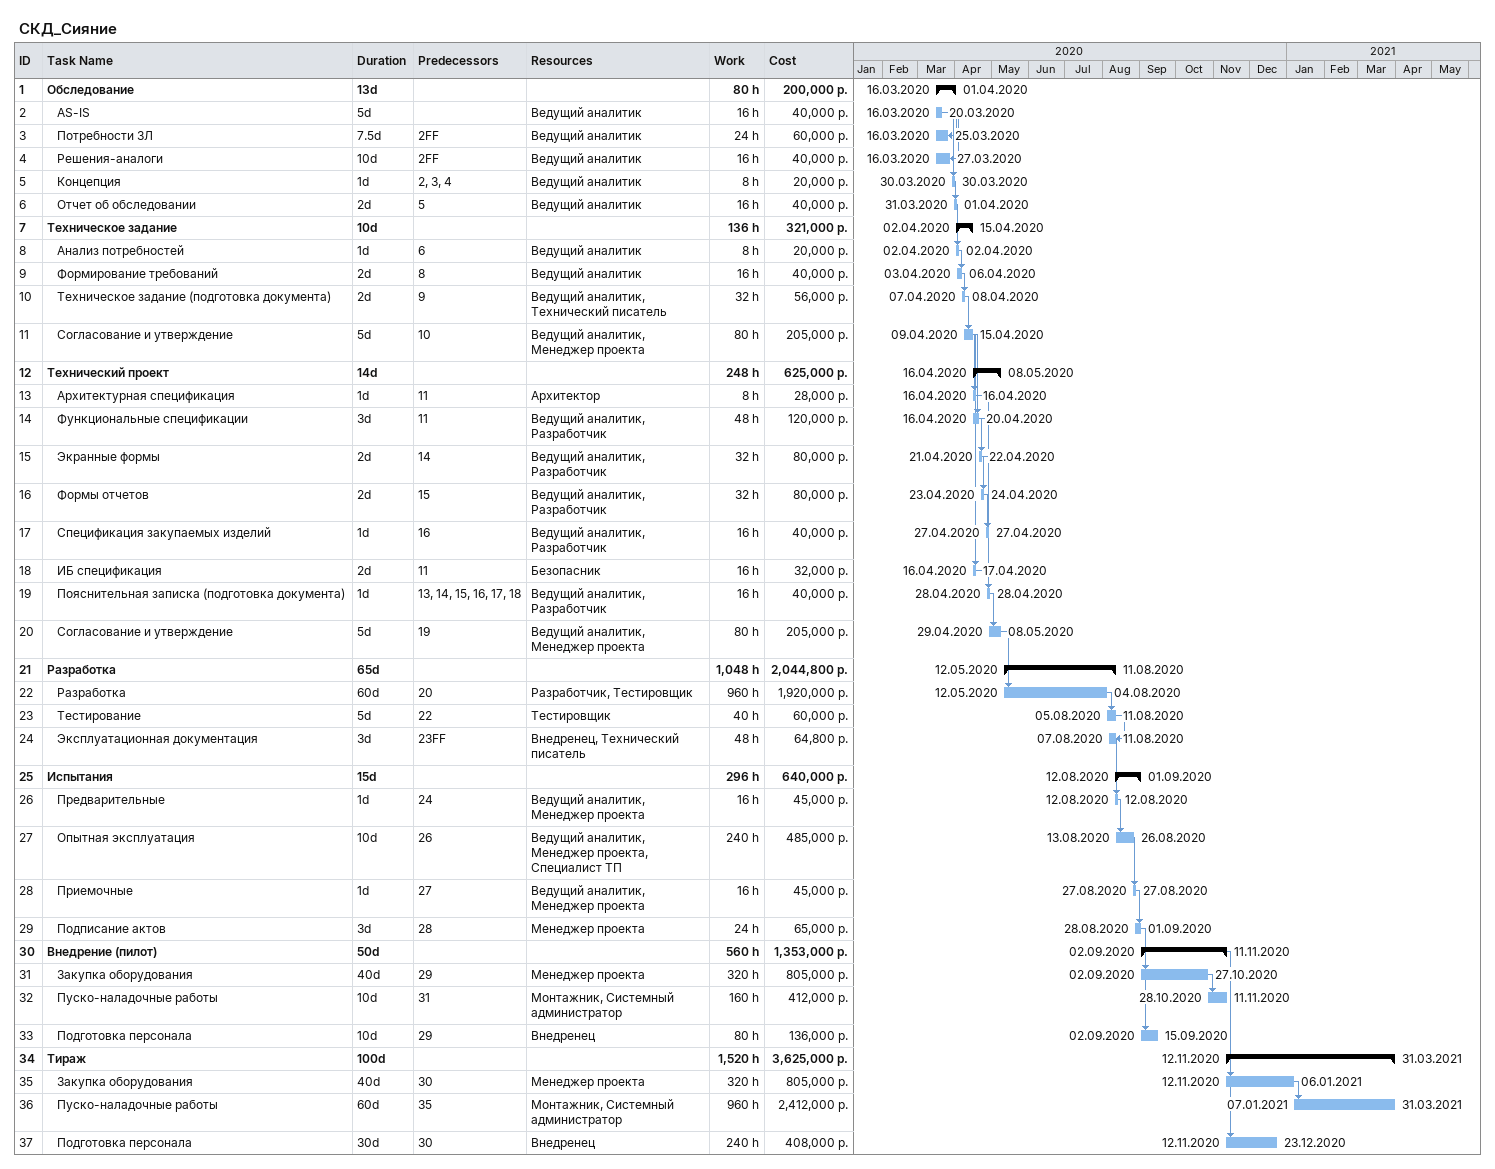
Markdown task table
СКД_Сияние

| ID | Level | Task | Duration | Start | Finish | Predecessors | Resources | Work (h) | Cost (р.) |
|---|---|---|---|---|---|---|---|---|---|
| 1 | 1 | **Обследование** | 13d | 2020-03-16 | 2020-04-01 |  |  | 80 | 200000 |
| 2 | 2 | AS-IS | 5d | 2020-03-16 | 2020-03-20 |  | Ведущий аналитик | 16 | 40000 |
| 3 | 2 | Потребности ЗЛ | 7.5d | 2020-03-16 | 2020-03-25 | 2FF | Ведущий аналитик | 24 | 60000 |
| 4 | 2 | Решения-аналоги | 10d | 2020-03-16 | 2020-03-27 | 2FF | Ведущий аналитик | 16 | 40000 |
| 5 | 2 | Концепция | 1d | 2020-03-30 | 2020-03-30 | 2, 3, 4 | Ведущий аналитик | 8 | 20000 |
| 6 | 2 | Отчет об обследовании | 2d | 2020-03-31 | 2020-04-01 | 5 | Ведущий аналитик | 16 | 40000 |
| 7 | 1 | **Техническое задание** | 10d | 2020-04-02 | 2020-04-15 |  |  | 136 | 321000 |
| 8 | 2 | Анализ потребностей | 1d | 2020-04-02 | 2020-04-02 | 6 | Ведущий аналитик | 8 | 20000 |
| 9 | 2 | Формирование требований | 2d | 2020-04-03 | 2020-04-06 | 8 | Ведущий аналитик | 16 | 40000 |
| 10 | 2 | Техническое задание (подготовка документа) | 2d | 2020-04-07 | 2020-04-08 | 9 | Ведущий аналитик, Технический писатель | 32 | 56000 |
| 11 | 2 | Согласование и утверждение | 5d | 2020-04-09 | 2020-04-15 | 10 | Ведущий аналитик, Менеджер проекта | 80 | 205000 |
| 12 | 1 | **Технический проект** | 14d | 2020-04-16 | 2020-05-08 |  |  | 248 | 625000 |
| 13 | 2 | Архитектурная спецификация | 1d | 2020-04-16 | 2020-04-16 | 11 | Архитектор | 8 | 28000 |
| 14 | 2 | Функциональные спецификации | 3d | 2020-04-16 | 2020-04-20 | 11 | Ведущий аналитик, Разработчик | 48 | 120000 |
| 15 | 2 | Экранные формы | 2d | 2020-04-21 | 2020-04-22 | 14 | Ведущий аналитик, Разработчик | 32 | 80000 |
| 16 | 2 | Формы отчетов | 2d | 2020-04-23 | 2020-04-24 | 15 | Ведущий аналитик, Разработчик | 32 | 80000 |
| 17 | 2 | Спецификация закупаемых изделий | 1d | 2020-04-27 | 2020-04-27 | 16 | Ведущий аналитик, Разработчик | 16 | 40000 |
| 18 | 2 | ИБ спецификация | 2d | 2020-04-16 | 2020-04-17 | 11 | Безопасник | 16 | 32000 |
| 19 | 2 | Пояснительная записка (подготовка документа) | 1d | 2020-04-28 | 2020-04-28 | 13, 14, 15, 16, 17, 18 | Ведущий аналитик, Разработчик | 16 | 40000 |
| 20 | 2 | Согласование и утверждение | 5d | 2020-04-29 | 2020-05-08 | 19 | Ведущий аналитик, Менеджер проекта | 80 | 205000 |
| 21 | 1 | **Разработка** | 65d | 2020-05-12 | 2020-08-11 |  |  | 1048 | 2044800 |
| 22 | 2 | Разработка | 60d | 2020-05-12 | 2020-08-04 | 20 | Разработчик, Тестировщик | 960 | 1920000 |
| 23 | 2 | Тестирование | 5d | 2020-08-05 | 2020-08-11 | 22 | Тестировщик | 40 | 60000 |
| 24 | 2 | Эксплуатационная документация | 3d | 2020-08-07 | 2020-08-11 | 23FF | Внедренец, Технический писатель | 48 | 64800 |
| 25 | 1 | **Испытания** | 15d | 2020-08-12 | 2020-09-01 |  |  | 296 | 640000 |
| 26 | 2 | Предварительные | 1d | 2020-08-12 | 2020-08-12 | 24 | Ведущий аналитик, Менеджер проекта | 16 | 45000 |
| 27 | 2 | Опытная эксплуатация | 10d | 2020-08-13 | 2020-08-26 | 26 | Ведущий аналитик, Менеджер проекта, Специалист ТП | 240 | 485000 |
| 28 | 2 | Приемочные | 1d | 2020-08-27 | 2020-08-27 | 27 | Ведущий аналитик, Менеджер проекта | 16 | 45000 |
| 29 | 2 | Подписание актов | 3d | 2020-08-28 | 2020-09-01 | 28 | Менеджер проекта | 24 | 65000 |
| 30 | 1 | **Внедрение (пилот)** | 50d | 2020-09-02 | 2020-11-11 |  |  | 560 | 1353000 |
| 31 | 2 | Закупка оборудования | 40d | 2020-09-02 | 2020-10-27 | 29 | Менеджер проекта | 320 | 805000 |
| 32 | 2 | Пуско-наладочные работы | 10d | 2020-10-28 | 2020-11-11 | 31 | Монтажник, Системный администратор | 160 | 412000 |
| 33 | 2 | Подготовка персонала | 10d | 2020-09-02 | 2020-09-15 | 29 | Внедренец | 80 | 136000 |
| 34 | 1 | **Тираж** | 100d | 2020-11-12 | 2021-03-31 |  |  | 1520 | 3625000 |
| 35 | 2 | Закупка оборудования | 40d | 2020-11-12 | 2021-01-06 | 30 | Менеджер проекта | 320 | 805000 |
| 36 | 2 | Пуско-наладочные работы | 60d | 2021-01-07 | 2021-03-31 | 35 | Монтажник, Системный администратор | 960 | 2412000 |
| 37 | 2 | Подготовка персонала | 30d | 2020-11-12 | 2020-12-23 | 30 | Внедренец | 240 | 408000 |
